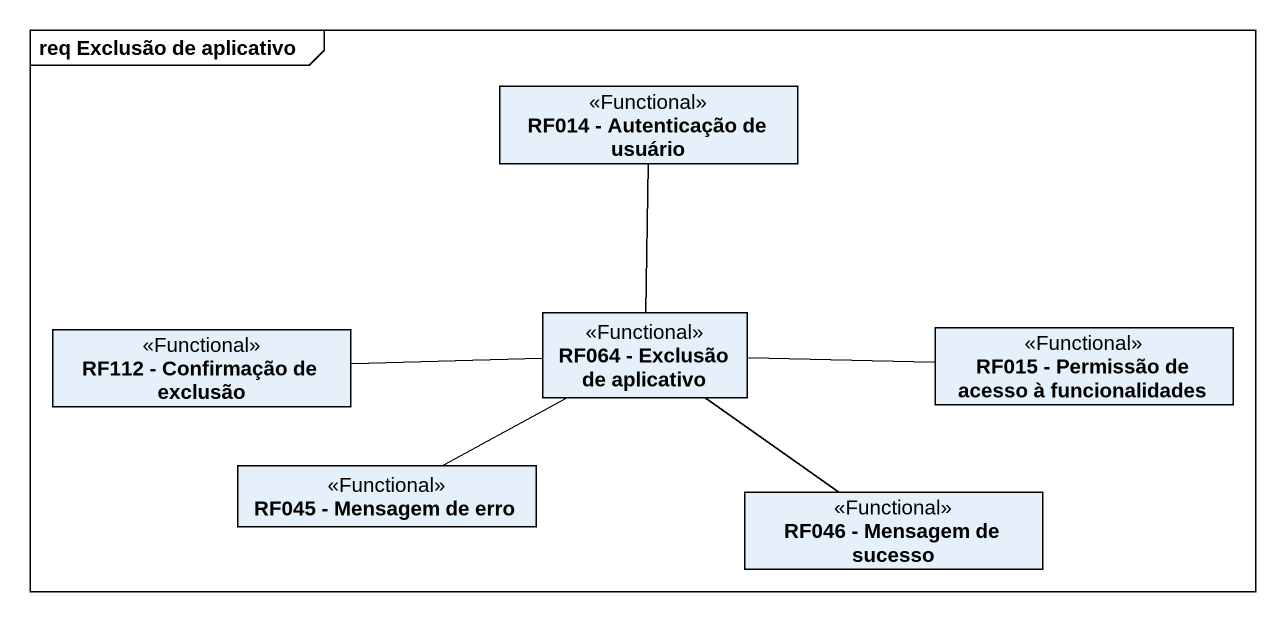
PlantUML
@startuml
mainframe req Exclusão de aplicativo
hide circle
hide empty members
class "RF014 - Autenticação de usuário" as RF014_Autenticação_de <<Functional>>
class "RF064 - Exclusão de aplicativo" as RF064_Exclusão_de_aplicativo <<Functional>>
class "RF112 - Confirmação de exclusão" as RF112_Confirmação_de <<Functional>>
class "RF015 - Permissão de acesso à funcionalidades" as RF015_Permissão_de_acesso_à <<Functional>>
class "RF045 - Mensagem de erro" as RF045_Mensagem_de_erro <<Functional>>
class "RF046 - Mensagem de sucesso" as RF046_Mensagem_de_sucesso <<Functional>>
RF014_Autenticação_de -- RF064_Exclusão_de_aplicativo
RF112_Confirmação_de -right- RF064_Exclusão_de_aplicativo
RF015_Permissão_de_acesso_à -left- RF064_Exclusão_de_aplicativo
RF045_Mensagem_de_erro -right- RF064_Exclusão_de_aplicativo
RF046_Mensagem_de_sucesso -up- RF064_Exclusão_de_aplicativo
@enduml
